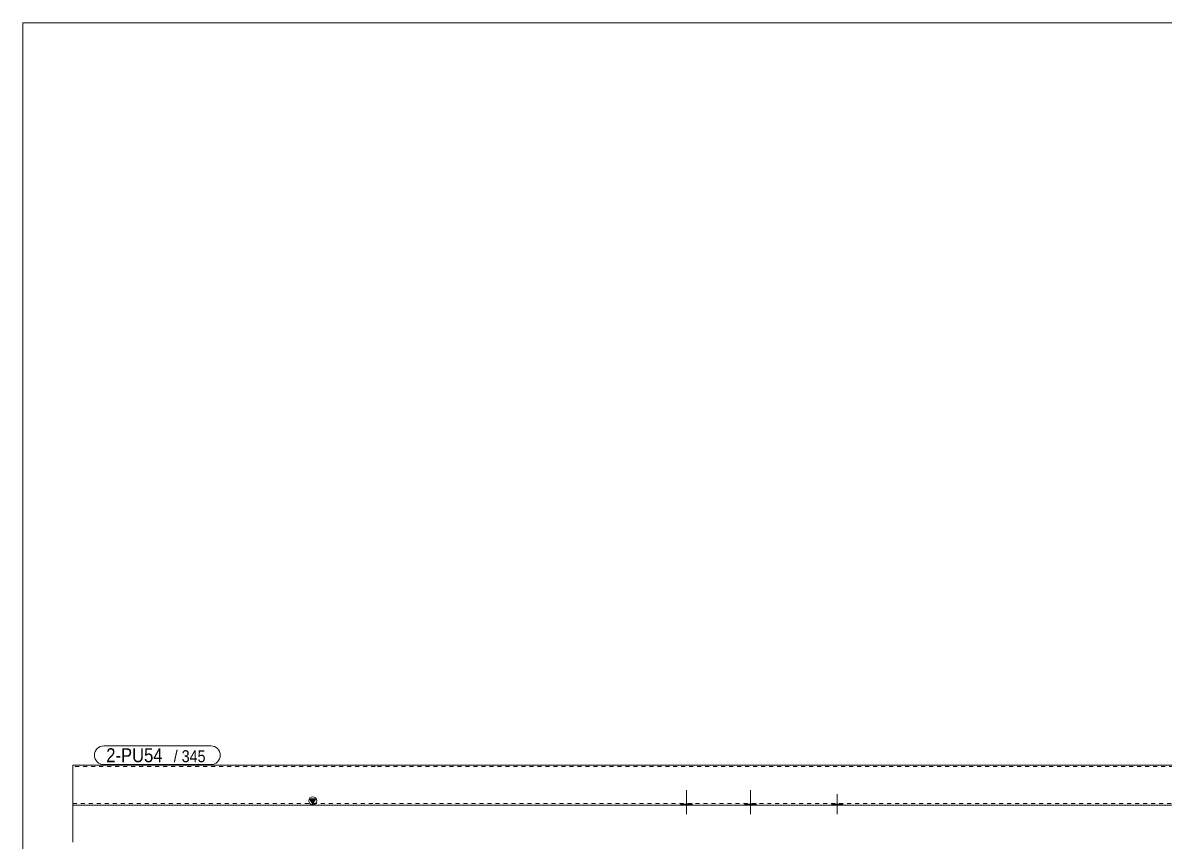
# Model space of a CAD drawing. Header units: millimetres. Extents: x 2 to 579, y 1 to 405.
# Drawn here: x 5 to 290.7, y 200.2 to 405 of the extents above; entities that cross this region are included whole.
import ezdxf

# ---------------------------------------------------------------- set-up
doc = ezdxf.new("R2010")
doc.units = ezdxf.units.MM
doc.linetypes.add('XKITLINE00', pattern=[0])
doc.linetypes.add('XKITLINE01', pattern=[4, 1, -1, 1, -1])
for name, color, linetype, lineweight in [('Bolt', 3, 'Continuous', 0), ('DrawingSheet', 5, 'Continuous', 0), ('Part', 2, 'Continuous', 0), ('PartMark', 7, 'Continuous', 0)]:
    doc.layers.add(name, color=color, linetype=linetype, lineweight=lineweight)
doc.styles.add('ARIAL', font='ARIAL.TTF')

# ---------------------------------------------------------------- blocks, each defined once
blk = doc.blocks.new('*A5')
at = {"layer": 'Bolt'}
for points in [[(169.59, 209.43), (169.59, 209.79), (172.39, 209.79), (172.39, 209.43)], [(169.59, 209.43), (169.59, 209.79), (172.39, 209.79), (172.39, 209.43)], [(185.59, 209.43), (185.59, 209.79), (188.39, 209.79), (188.39, 209.43)], [(185.59, 209.43), (185.59, 209.79), (188.39, 209.79), (188.39, 209.43)]]:
    blk.add_hatch(color=3, dxfattribs=at).paths.add_polyline_path(points, flags=17)
at = {"layer": 'Bolt', "color": 3, "linetype": 'XKITLINE00', "lineweight": 0}
for p, q in [((170.99, 213.11), (170.99, 207.11)), ((170.99, 213.11), (170.99, 207.11)), ((186.99, 213.11), (186.99, 207.11)), ((186.99, 213.11), (186.99, 207.11)), ((169.59, 209.79), (169.59, 209.43)), ((169.59, 209.79), (169.59, 209.43)), ((172.39, 209.79), (172.39, 209.43)), ((172.39, 209.79), (172.39, 209.43)), ((185.59, 209.79), (185.59, 209.43)), ((185.59, 209.79), (185.59, 209.43)), ((188.39, 209.79), (188.39, 209.43)), ((188.39, 209.79), (188.39, 209.43))]:
    blk.add_line(p, q, dxfattribs=at)
blk = doc.blocks.new('*A7')
at = {"layer": 'Bolt'}
for points in [[(207.29, 209.43), (207.29, 209.79), (210.09, 209.79), (210.09, 209.43)], [(207.29, 209.43), (207.29, 209.79), (210.09, 209.79), (210.09, 209.43)], [(431.29, 209.43), (431.29, 209.79), (434.09, 209.79), (434.09, 209.43)], [(431.29, 209.43), (431.29, 209.79), (434.09, 209.79), (434.09, 209.43)]]:
    blk.add_hatch(color=3, dxfattribs=at).paths.add_polyline_path(points, flags=17)
at = {"layer": 'Bolt', "color": 3, "linetype": 'XKITLINE00', "lineweight": 0}
for p, q in [((208.69, 212.11), (208.69, 207.11)), ((208.69, 212.11), (208.69, 207.11)), ((432.69, 212.11), (432.69, 207.11)), ((432.69, 212.11), (432.69, 207.11)), ((207.29, 209.79), (207.29, 209.43)), ((207.29, 209.79), (207.29, 209.43)), ((210.09, 209.79), (210.09, 209.43)), ((210.09, 209.79), (210.09, 209.43)), ((431.29, 209.79), (431.29, 209.43)), ((431.29, 209.79), (431.29, 209.43)), ((434.09, 209.79), (434.09, 209.43)), ((434.09, 209.79), (434.09, 209.43))]:
    blk.add_line(p, q, dxfattribs=at)
blk = doc.blocks.new('*A8')
at = {"layer": 'Part'}
blk.add_hatch(color=2, dxfattribs=at).paths.add_polyline_path([(76.7, 211.01), (78.3, 211.01), (77.5, 209.61)], flags=17)
at = {"layer": 'Part', "color": 2, "linetype": 'XKITLINE00', "lineweight": 0}
for p, q in [((17.5, 200.15), (17.5, 219.43)), ((93.1, 219.43), (17.5, 219.43)), ((440.69, 219.43), (93.2, 219.43)), ((93.1, 209.43), (17.5, 209.43)), ((77.5, 209.61), (76.7, 211.01)), ((76.7, 211.01), (78.3, 211.01)), ((78.3, 211.01), (77.5, 209.61)), ((440.69, 209.43), (93.2, 209.43))]:
    blk.add_line(p, q, dxfattribs=at)
at = {"layer": 'Part', "color": 7, "linetype": 'XKITLINE01', "lineweight": 0}
for p, q in [((93.1, 219.07), (17.5, 219.07)), ((440.69, 219.07), (93.2, 219.07)), ((17.5, 209.79), (93.1, 209.79)), ((93.2, 209.79), (440.69, 209.79))]:
    blk.add_line(p, q, dxfattribs=at)
at = {"layer": 'Part', "color": 2, "linetype": 'XKITLINE00', "lineweight": 0}
blk.add_circle((77.5, 210.51), 1, dxfattribs=at)
blk = doc.blocks.new('*A9')
at = {"layer": 'DrawingSheet', "color": 5, "linetype": 'XKITLINE00', "lineweight": 0}
for p, q in [((579, 405), (5, 405)), ((5, 405), (5, 5))]:
    blk.add_line(p, q, dxfattribs=at)
blk = doc.blocks.new('*A33')
at = {"layer": 'PartMark', "color": 7, "linetype": 'XKITLINE00', "lineweight": 0}
for p, q in [((25.25, 224.23), (52.01, 224.23)), ((25.25, 219.53), (52.01, 219.53))]:
    blk.add_line(p, q, dxfattribs=at)
for centre, start, end in [((25.25, 221.88), 90, 270), ((52.01, 221.88), 270, 90)]:
    blk.add_arc(centre, 2.35, start, end, dxfattribs=at)
at = {"layer": 'PartMark', "color": 1, "style": 'ARIAL', "width": 0.85}
blk.add_text('2-PU54', height=3.5, dxfattribs=at).set_placement((25.85, 220.13))
at = {"layer": 'PartMark', "color": 3, "style": 'ARIAL', "width": 0.85}
for s, p in [('/', (42.73, 220.13)), ('345', (44.74, 220.13))]:
    blk.add_text(s, height=3, dxfattribs=at).set_placement(p)

msp = doc.modelspace()

# ---------------------------------------------------------------- block references
at = {"lineweight": 0}
for name in ['*A9', '*A33', '*A5', '*A7']:
    msp.add_blockref(name, (0, 0), dxfattribs=at)
at = {"layer": 'Part', "lineweight": 0}
msp.add_blockref('*A8', (0, 0), dxfattribs=at)

doc.saveas('drawing.dxf')
